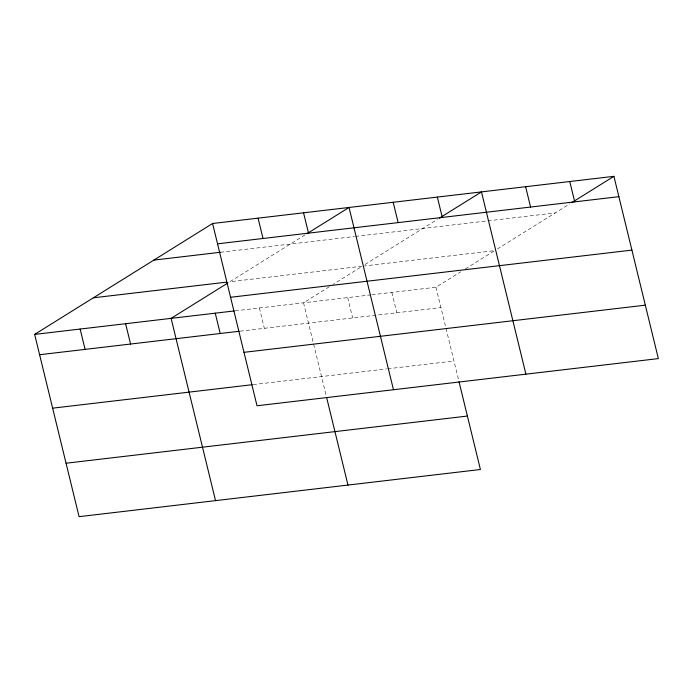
<?xml version="1.0" encoding="UTF-8"?>
<svg xmlns="http://www.w3.org/2000/svg" width="693" height="693" viewBox="0 0 693 693"><rect width="100%" height="100%" fill="white"/><g stroke="black" fill="none" stroke-linecap="round" stroke-linejoin="round"><path stroke-width="0.52" stroke-dasharray="3.46 2.6" d="M304.998 234.91L229.825 281.765L362.266 266.199L332.9 284.502M329.236 286.789L303.543 302.798L326.334 396.309M365.012 264.483L437.439 219.343M371.864 294.768L435.984 287.231L460.758 271.795M465.341 268.936L494.698 250.641L364.362 265.956M497.453 248.926L569.88 203.785M220.504 252.261L354.435 236.53M355.492 236.4L486.876 220.963M487.933 220.842L555.197 212.933M235.222 310.828L370.816 294.889M240.176 331.159L440.939 307.571M253.205 384.598L386.694 368.91M387.742 368.789L453.967 361.001M435.984 287.231L458.775 380.743M391.84 292.42L396.794 312.751M347.687 297.609L352.65 317.94M259.399 307.987L264.354 328.317"/><path stroke-width="1.04" d="M459.035 381.782L480.414 469.499L79.08 516.666L34.65 334.398L212.586 223.501L613.92 176.334L658.35 358.602L257.016 405.769L212.586 223.501M227.988 282.909L171.102 318.364L215.532 500.632M306.834 233.766L349.038 207.467L393.468 389.735M439.275 218.2L481.479 191.9L525.909 374.168M571.716 202.642L613.92 176.334M217.541 243.832L618.875 196.673M153.863 260.1L220.504 252.261M93.373 297.799L226.646 282.138M230.57 297.271L631.903 250.104M34.65 334.398L234.173 310.949M39.605 354.729L239.128 331.28M243.988 352.33L645.322 305.163M52.633 408.168L252.157 384.719M66.052 463.227L467.385 416.06M569.776 181.523L574.731 201.862M525.623 186.712L530.578 207.042M437.335 197.089L442.29 217.42M393.182 202.278L398.146 222.609M303.551 212.812L308.515 233.143M326.594 397.349L347.973 485.065M258.073 218.156L263.028 238.487M215.246 313.175L220.209 333.506M125.615 323.709L130.579 344.04M80.137 329.054L85.092 349.385"/></g></svg>
